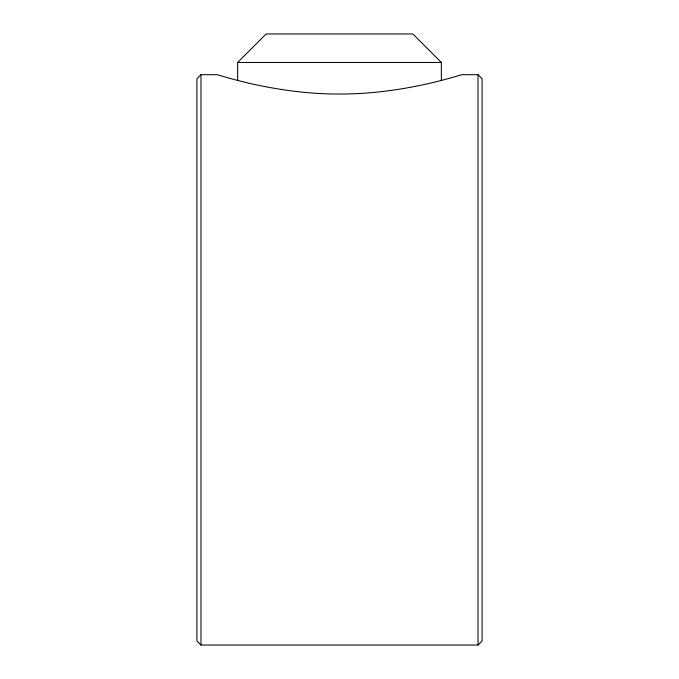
<?xml version="1.0" encoding="UTF-8"?>
<svg xmlns="http://www.w3.org/2000/svg" width="679" height="679" viewBox="0 0 679 679"><rect width="100%" height="100%" fill="white"/><g stroke="black" fill="none" stroke-linecap="round" stroke-linejoin="round"><path stroke-width="1.02" d="M200.984 74.69L196.91 78.764L196.91 640.976L200.984 645.05L478.016 645.05L482.09 640.976L482.09 78.764L478.016 74.69L461.728 74.69C430.766 84.171 398.717 90.579 366.371 93.074A133.059 46.868 0 0 1 312.62 93.074C280.283 90.579 248.234 84.171 217.272 74.69L200.984 74.69L200.984 645.05M237.65 80.368L237.65 62.468L266.185 33.95L412.815 33.95L441.35 62.468L441.35 80.368M237.65 62.468L441.35 62.468M478.016 74.69L478.016 645.05"/></g></svg>
